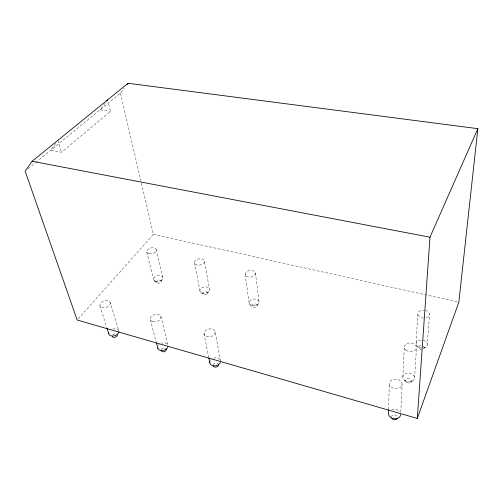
<?xml version="1.0" encoding="UTF-8"?>
<svg xmlns="http://www.w3.org/2000/svg" width="503" height="503" viewBox="0 0 503 503"><rect width="100%" height="100%" fill="white"/><g stroke="black" fill="none" stroke-linecap="round" stroke-linejoin="round"><path stroke-width="0.38" stroke-dasharray="2.52 1.89" d="M388.561 409.593L389.353 383.387M400.797 412.083L402.104 384.279M402.865 377.011L404.293 346.951M421.64 348.089A5.646 3.974 6.7 0 1 416.025 343.775L417.88 313.809A5.854 3.949 5.5 0 1 423.702 310.175M414.591 377.81L416.484 347.68M423.105 348.038A5.646 3.974 6.7 0 0 427.28 344.429L429.556 314.406M161.149 281.743L162.651 278.693M207.45 293.815L208.99 291.149M256.775 306.182L258.611 303.498M55.676 143.399L50.734 150.265L61.586 152.227L110.465 111.364L108.158 102.034M105.278 102.989L100.11 109.817L110.465 111.364M35.858 162.444L120.443 93.162L124.247 88.22M78.223 318.852L153.384 234.348L141.098 181.69M425.639 347.152L423.394 349A2.811 1.987 6.8 0 0 423.388 346.177M28.124 168.782L35.267 162.934M410.574 382.494L412.831 380.796M153.384 234.348L458.843 302.184M154.037 280.548L156.854 282.667M200.622 292.237L203.287 294.356M250.004 304.617L252.493 306.742M404.544 380.262A5.885 4.357 7.3 0 0 414.378 378.929A5.885 4.357 7.3 0 0 407.26 373.113A5.885 4.357 7.3 0 0 404.544 380.262L406.437 382.205A2.93 2.182 7.5 0 0 411.347 381.563A2.93 2.182 7.5 0 0 407.814 378.646A2.93 2.182 7.5 0 0 406.449 382.211M416.761 345.787L418.98 348.321M99.896 305.78L106.705 327.264M57.927 140.28L61.586 152.227M110.232 302.624A5.407 3.395 -17.3 0 1 103.348 307.83A5.407 3.395 -17.3 0 1 101.631 302.202A5.407 3.395 -17.3 0 1 110.232 302.624L118.777 330.804A5.225 3.439 -18.2 0 0 112.829 329.088M150.366 319.707L156.251 342.254M160.878 316.406L167.952 344.989A5.326 3.703 -15.8 0 0 161.62 343.165M146.801 252.173L153.591 279.869M120.443 93.162L140.915 180.929M156.207 249.413L162.689 277.122M203.998 333.564L208.714 357.18M194.447 262.579L199.911 290.715M215.177 332.106A5.652 3.949 -11.8 0 1 206.997 336.67A5.652 3.949 -11.8 0 1 206.588 329.805A5.652 3.949 -11.8 0 1 215.177 332.106L220.553 361.11M204.4 261.29A5.03 3.131 -10.6 0 1 197.063 265.006A5.03 3.131 -10.6 0 1 196.805 259.561A5.03 3.131 -10.6 0 1 204.4 261.29L209.55 289.464A4.873 3.181 -11 0 1 202.47 293.192A4.873 3.181 -11 0 1 202.175 287.659A4.873 3.181 -11 0 1 209.55 289.464M245.168 274.437L249.136 303.02M255.423 273.104A5.168 3.339 -7.6 0 1 248.117 276.996A5.168 3.339 -7.6 0 1 247.357 271.262A5.168 3.339 -7.6 0 1 255.423 273.104L259.058 301.731A4.999 3.383 -7.7 0 1 252.009 305.629A4.999 3.383 -7.7 0 1 251.236 299.819A4.999 3.383 -7.7 0 1 259.058 301.731M391.384 417.069A3.062 2.402 8.4 0 1 394.119 414.906A3.062 2.402 8.4 0 1 397.389 416.918M391.667 409.549A6.149 4.797 8.2 0 1 399.935 411.938M423.098 340.336A5.646 3.974 6.7 0 1 427.28 344.429M416.025 343.775A5.646 3.974 6.7 0 1 421.646 340.116M421.407 349.466A2.811 1.987 6.8 0 1 418.609 347.303A2.811 1.987 6.8 0 1 421.413 345.479M425.205 310.382A5.854 3.949 5.5 0 1 429.556 314.425A5.854 3.949 5.5 0 1 425.236 318.034M423.715 318.091A5.854 3.949 5.5 0 1 417.88 313.834M112.697 334.941A2.603 1.723 -18.3 0 1 116.199 333.841M158.42 345.328A5.326 3.703 -15.8 0 1 159.269 344.442M161.212 349.698A2.653 1.855 -15.9 0 1 165.575 348.283M210.399 360.425A5.451 3.98 -12.3 0 1 211.21 359.494M213.561 358.155A5.451 3.98 -12.3 0 1 220.308 360.098M213.178 364.908A2.716 1.993 -12.3 0 1 215.334 363.153A2.716 1.993 -12.3 0 1 218.057 363.782M204.205 294.833A2.427 1.591 -11 0 0 207.733 292.972A2.427 1.591 -11 0 0 204.061 292.061A2.427 1.591 -11 0 0 204.205 294.833M391.12 386.97A6.394 4.804 6.5 0 0 401.847 385.512A6.394 4.804 6.5 0 0 394.207 379.111A6.394 4.804 6.5 0 0 391.12 386.97M406.047 350.182A6.111 4.345 6 0 0 416.264 348.799A6.111 4.345 6 0 0 408.845 343.052A6.111 4.345 6 0 0 406.047 350.182M152.843 321.681A5.514 3.666 -15 0 0 161.035 317.349A5.514 3.666 -15 0 0 153 315.192A5.514 3.666 -15 0 0 152.843 321.681M253.481 307.245A2.49 1.698 -7.7 0 0 256.995 305.296A2.49 1.698 -7.7 0 0 253.103 304.334A2.49 1.698 -7.7 0 0 253.481 307.245M155.748 281.454A4.766 2.987 -13.5 0 0 162.834 277.889A4.766 2.987 -13.5 0 0 155.867 276.185A4.766 2.987 -13.5 0 0 155.748 281.454M157.703 283.12A2.37 1.496 -13.5 0 0 161.237 281.34A2.37 1.496 -13.5 0 0 157.766 280.479A2.37 1.496 -13.5 0 0 157.703 283.12M149.001 253.719A4.917 2.93 -13 0 0 156.339 250.167A4.917 2.93 -13 0 0 149.184 248.532A4.917 2.93 -13 0 0 149.001 253.719"/><path stroke-width="0.75" d="M388.561 409.593L388.442 413.447A6.149 4.797 8.2 0 0 394.39 418.76A6.149 4.797 8.2 0 0 400.69 414.403M417.295 418.446L429.983 237.202L477.85 128.661L128.058 83.278L32.117 161.262L25.15 171.215L77.179 320.021L417.295 418.446L458.843 302.184L477.85 128.661M106.686 101.122L107.629 99.883M127.102 84.517L128.058 83.278M32.117 161.262L429.983 237.202M106.938 328.006L108.811 333.935M156.446 343.002L157.816 348.265M208.864 357.947L209.776 362.518M397.351 418.163A3.062 2.402 8.4 0 1 394.742 419.728A3.062 2.402 8.4 0 1 391.743 418.307M117.274 334.778A2.603 1.723 -18.3 0 1 115.281 337.211A2.603 1.723 -18.3 0 1 112.307 336.337M118.871 331.71A5.225 3.439 -18.2 0 1 113.458 335.979A5.225 3.439 -18.2 0 1 108.736 333.024M166.235 349.044A2.653 1.855 -15.9 0 1 164.016 351.698A2.653 1.855 -15.9 0 1 161.111 350.201M167.927 346.951A5.326 3.703 -15.8 0 1 162.136 350.49A5.326 3.703 -15.8 0 1 157.665 347.309M218.478 364.738A2.716 1.993 -12.3 0 1 216.259 367.027A2.716 1.993 -12.3 0 1 213.234 365.945M220.44 362.166A5.451 3.98 -12.3 0 1 213.995 365.876A5.451 3.98 -12.3 0 1 209.908 361.456"/></g></svg>
